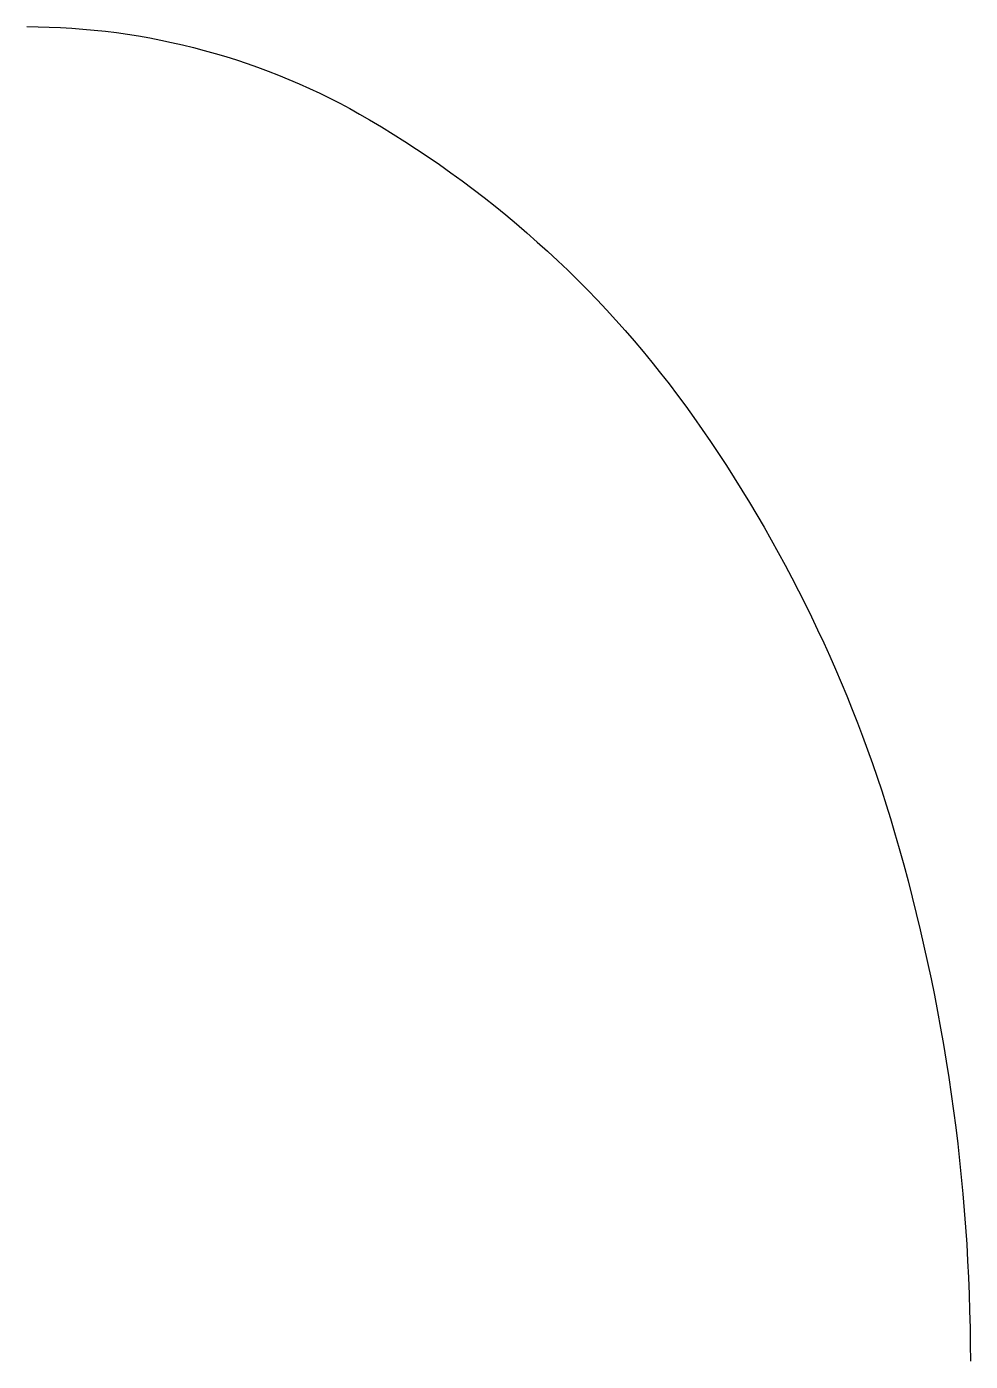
# Model space of a CAD drawing. Extents: x 7750.08 to 7750.79, y 11340.78 to 11341.78.
import ezdxf

# ---------------------------------------------------------------- set-up
doc = ezdxf.new("R2010")
doc.units = 0
doc.header["$LTSCALE"] = 240
doc.layers.add('8C', color=3, linetype='CONTINUOUS')

# ---------------------------------------------------------------- blocks, each defined once
blk = doc.blocks.new('90TO45A')
at = {"layer": '8C', "color": 0}
blk.add_lwpolyline([(-0.7071, 0, -0.13326), (-0.4503, -0.0697, -0.10676), (-0.2071, -0.2929, -0.08283), (-0.0568, -0.6038, -0.07135), (0, -1, -0.07135)], format="xyb", dxfattribs=at)

msp = doc.modelspace()

# ---------------------------------------------------------------- block references
at = {"layer": '8C', "color": 0}
msp.add_blockref('90TO45A', (7750.7876, 11341.7751), dxfattribs=at)

doc.saveas('drawing.dxf')
